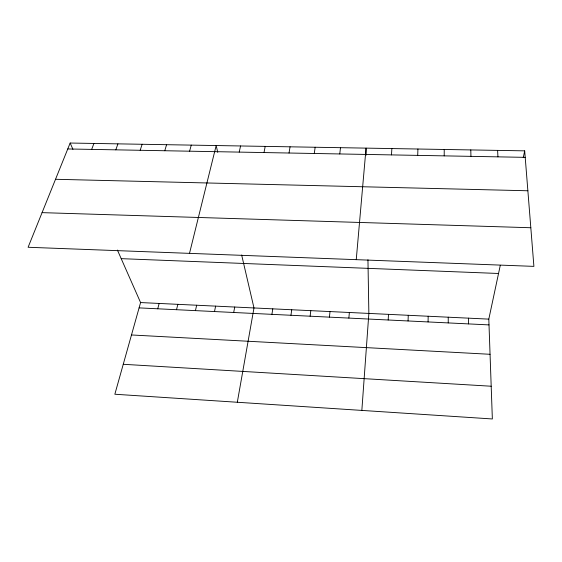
<?xml version="1.0" encoding="UTF-8"?>
<svg xmlns="http://www.w3.org/2000/svg" width="562" height="562" viewBox="0 0 562 562"><rect width="100%" height="100%" fill="white"/><g stroke="black" fill="none" stroke-linecap="round" stroke-linejoin="round"><path stroke-width="0.84" d="M448.237 322.918L448.237 317.193M444.198 155.871L444.233 149.471M428.068 321.935L428.181 316.237M417.714 155.379L417.924 149.021M408.054 320.965L408.265 315.296M388.18 319.996L388.49 314.355M391.482 154.901L391.869 148.572M361.844 410.415L368.862 313.42L367.948 259.763M356.245 259.665L366.059 148.129L366.178 155.112M348.869 318.085L349.367 312.493M329.423 317.144L330.02 311.573M339.771 153.953L340.488 147.687M310.112 316.202L310.807 310.653M290.947 315.268L291.727 309.746M314.277 153.482L315.163 147.251M271.91 314.348L272.788 308.847M289.023 153.019L290.069 146.815M237.312 402.259L253.982 307.955L241.653 255M264.007 152.562L265.208 146.394M233.68 312.486L234.74 307.035M214.487 311.552L215.639 306.128M117.409 250.062L140.584 302.56L114.845 394.236L492.354 418.964L488.807 319.125L500.285 265.306M523.236 157.669L524.69 150.855L70.152 143.036L28.1 247.266L533.9 266.374L524.69 150.855M239.215 152.105L240.578 145.965M195.435 310.624L196.672 305.222M189.506 253.364L216.173 145.551L217.761 152.372M176.517 309.711L177.845 304.33M157.739 308.798L159.151 303.438M189.598 151.192L191.263 145.122M164.771 150.735L166.584 144.694M140.177 150.286L142.137 144.272M115.814 149.836L117.922 143.858M91.676 149.394L93.924 143.443M67.763 148.958L525.203 157.353M55.526 179.285L527.873 190.771M42.073 212.64L530.816 227.743M121.202 258.653L498.536 273.483M140.584 302.56L488.807 319.125M139.088 307.885L489.01 324.899M131.487 334.966L490.057 354.292M123.254 364.288L491.188 386.227M70.152 143.036L72.955 149.38M497.609 150.391L497.939 156.854M470.794 149.928L470.942 156.355M468.448 318.155L468.546 323.909"/></g></svg>
